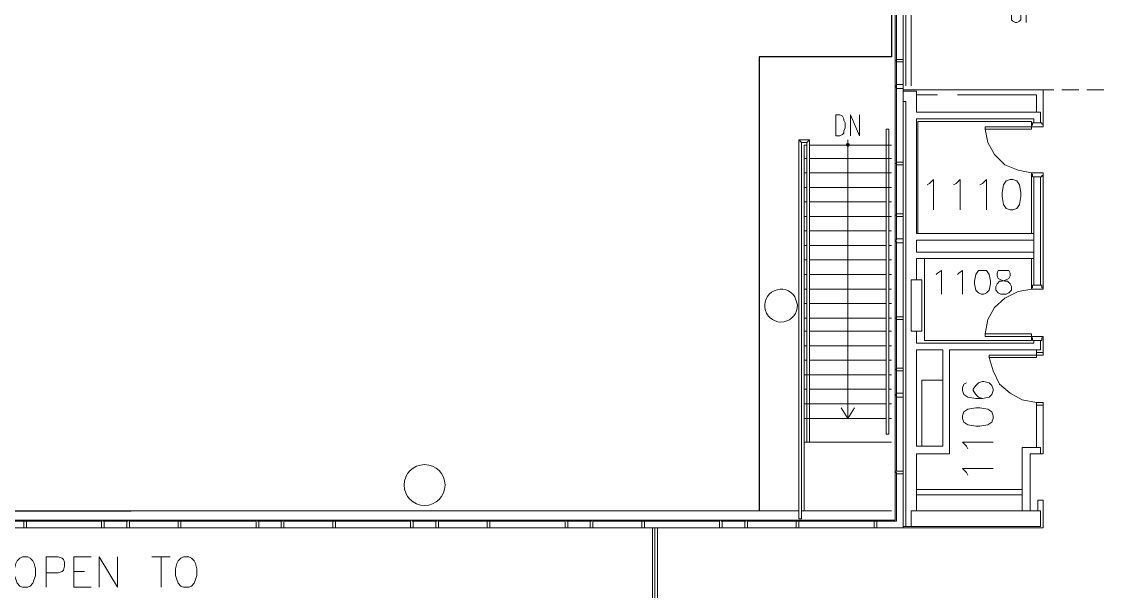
# Model space of a CAD drawing. Header units: metres. Extents: x 3 to 116, y 0 to 119.
# Drawn here: x 52.48 to 73.55, y 71.69 to 82.73 of the extents above; entities that cross this region are included whole.
import ezdxf

# ---------------------------------------------------------------- set-up
doc = ezdxf.new("R2010")
doc.units = ezdxf.units.M
doc.layers.add('Outside', color=7, linetype='Continuous')
doc.layers.add('PDF_Geometry', color=7, linetype='Continuous', transparency=0.8)

msp = doc.modelspace()

# ---------------------------------------------------------------- linework, layer by layer
at = {"layer": 'Outside'}
msp.add_lwpolyline([(100.096, 5.23), (100.096, 66.704), (97.823, 66.679), (97.823, 88.373), (89.611, 88.424), (89.611, 89.55), (74.594, 89.55), (74.594, 96.457), (76.18, 96.457), (76.18, 96.215), (77.024, 95.408), (78.61, 95.382), (79.48, 96.201), (79.48, 96.508), (81.552, 96.508), (81.552, 98.989), (90.404, 98.913, 0.249522), (91.658, 101.292), (94.011, 101.266), (94.037, 107.022), (92.092, 107.048), (92.092, 118.074), (69.324, 118.074), (69.324, 82.054)], format="xyb", dxfattribs=at)
msp.add_lwpolyline([(69.324, 82.054), (66.766, 82.054), (66.766, 73.254), (5.924, 73.217)], dxfattribs=at)
at = {"layer": 'PDF_Geometry', "lineweight": 5}
for points in [[(72.164, 73.254), (72.164, 73.458), (72.266, 73.458), (72.266, 72.921), (69.554, 72.921), (69.554, 94.845)], [(30.439, 73.074), (69.401, 73.074), (69.401, 91.954)], [(69.605, 88.91), (69.605, 88.987), (69.605, 81.491)], [(69.426, 78.498), (69.426, 78.984), (69.426, 85.968), (69.426, 87.452)], [(69.912, 83.026), (69.708, 83.026), (69.708, 81.491)], [(71.652, 83.128), (71.652, 82.77), (71.678, 82.745), (71.729, 82.719), (71.754, 82.719), (71.806, 82.745), (71.831, 82.77), (71.831, 83.128), (71.933, 83.128), (71.933, 82.719)], [(72.266, 80.749), (72.266, 81.414), (69.554, 81.414)], [(72.215, 80.775), (72.215, 80.979), (69.81, 80.979), (69.81, 81.389), (69.554, 81.389)], [(72.471, 81.414), (72.266, 81.414)], [(72.957, 81.414), (72.624, 81.414)], [(73.443, 81.414), (73.11, 81.414)], [(69.554, 81.184), (69.605, 81.184), (69.605, 72.947)], [(69.81, 81.312), (70.219, 81.312)], [(70.603, 81.312), (72.138, 81.312), (72.138, 80.979)], [(68.531, 80.519), (68.531, 80.928), (68.71, 80.519), (68.71, 80.928)], [(72.087, 80.775), (72.087, 80.852), (69.81, 80.852), (69.81, 78.626), (72.087, 78.626), (72.087, 78.498), (69.81, 78.498), (69.81, 78.268), (72.087, 78.268), (72.087, 78.14), (69.81, 78.14), (69.81, 77.73), (69.708, 77.73), (69.708, 76.733), (69.81, 76.733), (69.81, 76.503), (72.087, 76.503), (72.087, 76.554)], [(72.061, 80.724), (72.061, 80.775), (72.24, 80.775), (72.24, 80.749), (72.266, 80.749), (72.266, 80.698), (72.036, 80.698), (72.036, 80.724), (72.061, 80.724), (72.036, 80.724), (72.036, 80.8), (69.836, 80.8), (69.836, 78.626)], [(72.036, 79.803), (71.78, 79.854), (71.524, 79.956), (71.319, 80.161), (71.192, 80.391), (71.14, 80.647), (71.14, 80.698), (71.14, 80.647), (72.036, 80.647), (72.036, 80.698), (71.14, 80.698)], [(72.036, 80.698), (72.036, 80.647)], [(69.273, 80.647), (69.222, 80.647)], [(67.533, 80.442), (67.738, 80.442)], [(67.687, 80.391), (67.584, 80.391)], [(67.636, 73.254), (67.636, 80.34), (67.687, 80.34)], [(67.636, 80.34), (67.687, 80.34), (67.636, 80.34)], [(67.738, 74.584), (67.738, 80.442), (67.687, 80.391), (67.687, 74.584)], [(69.324, 80.34), (69.273, 80.34), (69.324, 80.34), (67.738, 80.34), (69.222, 80.34)], [(68.505, 80.365), (68.505, 80.34), (68.505, 80.365), (68.454, 80.365), (68.454, 80.34), (68.48, 80.314), (68.505, 80.34), (68.48, 80.34), (68.505, 80.34), (68.505, 80.365), (68.48, 80.34), (68.48, 80.365), (68.48, 80.34), (68.454, 80.365), (68.454, 80.34), (68.48, 80.34), (68.48, 80.442), (68.48, 75.044)], [(67.687, 80.084), (67.636, 80.084), (67.687, 80.084)], [(69.273, 80.084), (69.324, 80.084), (67.738, 80.084)], [(67.687, 79.803), (67.636, 79.803), (67.687, 79.803)], [(69.273, 79.803), (69.324, 79.803), (67.738, 79.803)], [(70.066, 79.598), (70.015, 79.572), (70.066, 79.598), (70.143, 79.675), (70.143, 79.086)], [(70.526, 79.572), (70.578, 79.598), (70.654, 79.675), (70.654, 79.086)], [(71.038, 79.572), (71.089, 79.598), (71.166, 79.675), (71.166, 79.086)], [(71.55, 79.649), (71.626, 79.675), (71.55, 79.649), (71.499, 79.572), (71.473, 79.419), (71.473, 79.342), (71.499, 79.189), (71.55, 79.112), (71.626, 79.086), (71.678, 79.086), (71.754, 79.112), (71.806, 79.189), (71.831, 79.342), (71.831, 79.419), (71.806, 79.572), (71.754, 79.649), (71.678, 79.675), (71.626, 79.675)], [(72.036, 78.626), (72.036, 79.777)], [(72.266, 77.577), (72.266, 79.752), (72.215, 79.726), (72.087, 79.726), (72.087, 77.628), (72.215, 77.628), (72.215, 79.726)], [(67.636, 79.521), (67.687, 79.521), (67.636, 79.521)], [(69.273, 79.521), (69.324, 79.521), (67.738, 79.521)], [(67.636, 79.24), (67.687, 79.24), (67.636, 79.24)], [(67.738, 79.24), (69.222, 79.24)], [(69.273, 79.24), (69.324, 79.24)], [(67.636, 78.958), (67.687, 78.958), (67.636, 78.958)], [(69.273, 78.958), (69.324, 78.958), (67.738, 78.958)], [(67.687, 78.677), (67.636, 78.677), (67.687, 78.677)], [(69.222, 78.677), (67.738, 78.677)], [(69.273, 78.677), (69.324, 78.677)], [(67.687, 78.396), (67.636, 78.396), (67.687, 78.396)], [(67.738, 78.396), (69.222, 78.396)], [(69.273, 78.396), (69.324, 78.396)], [(69.426, 74.021), (69.426, 76.989), (69.426, 78.472)], [(67.687, 78.114), (67.636, 78.114), (67.687, 78.114)], [(69.222, 78.114), (67.738, 78.114)], [(69.273, 78.114), (69.324, 78.114)], [(72.061, 76.605), (72.061, 76.554), (72.24, 76.554), (72.24, 76.605), (72.266, 76.605), (72.266, 76.63), (72.036, 76.63), (72.036, 76.605), (72.061, 76.605), (72.036, 76.605), (72.036, 76.554), (69.964, 76.554), (69.964, 78.14)], [(72.036, 77.577), (72.036, 78.14)], [(67.687, 77.833), (67.636, 77.833), (67.687, 77.833)], [(67.738, 77.833), (69.222, 77.833)], [(69.273, 77.833), (69.324, 77.833)], [(70.219, 77.858), (70.194, 77.833), (70.219, 77.858), (70.296, 77.91), (70.296, 77.449)], [(70.603, 77.833), (70.629, 77.858), (70.705, 77.91), (70.705, 77.449)], [(71.012, 77.91), (71.064, 77.91), (71.012, 77.91), (70.961, 77.833), (70.936, 77.705), (70.936, 77.654), (70.961, 77.526), (71.012, 77.475), (71.064, 77.449), (71.115, 77.449), (71.166, 77.475), (71.217, 77.526), (71.243, 77.654), (71.243, 77.705), (71.217, 77.833), (71.166, 77.91), (71.064, 77.91)], [(71.396, 77.91), (71.447, 77.91), (71.396, 77.91), (71.371, 77.858), (71.371, 77.807), (71.396, 77.756), (71.447, 77.73), (71.524, 77.705), (71.575, 77.705), (71.626, 77.654), (71.652, 77.603), (71.652, 77.526), (71.601, 77.475), (71.55, 77.449), (71.447, 77.449), (71.396, 77.475), (71.345, 77.526), (71.345, 77.603), (71.371, 77.654), (71.422, 77.705), (71.473, 77.705), (71.55, 77.73), (71.601, 77.756), (71.626, 77.807), (71.626, 77.858), (71.601, 77.91), (71.447, 77.91)], [(67.687, 77.551), (67.636, 77.551), (67.687, 77.551)], [(69.222, 77.551), (67.738, 77.551)], [(69.273, 77.551), (69.324, 77.551)], [(72.036, 77.551), (71.78, 77.5), (71.524, 77.372), (71.319, 77.193), (71.192, 76.963), (71.14, 76.682), (71.14, 76.63), (71.14, 76.682), (72.036, 76.682), (72.036, 76.63), (71.14, 76.63)], [(67.687, 77.27), (67.636, 77.27), (67.687, 77.27)], [(67.738, 77.27), (69.222, 77.27)], [(69.273, 77.27), (69.324, 77.27)], [(67.687, 76.989), (67.636, 76.989), (67.687, 76.989)], [(69.222, 76.989), (67.738, 76.989)], [(69.273, 76.989), (69.324, 76.989)], [(67.687, 76.733), (67.636, 76.733), (67.687, 76.733)], [(67.738, 76.733), (69.222, 76.733)], [(69.273, 76.733), (69.324, 76.733)], [(72.215, 76.554), (72.215, 76.375), (70.45, 76.375), (70.45, 74.354), (69.81, 74.354), (69.81, 73.254)], [(72.036, 76.63), (72.036, 76.682)], [(72.266, 76.323), (72.138, 76.323), (72.138, 76.272), (72.266, 76.272), (72.266, 76.605)], [(67.687, 76.451), (67.636, 76.451), (67.687, 76.451)], [(69.222, 76.451), (67.738, 76.451)], [(69.273, 76.451), (69.324, 76.451)], [(72.138, 74.482), (72.138, 75.351), (71.857, 75.402), (71.626, 75.53), (71.422, 75.709), (71.294, 75.965), (71.217, 76.221), (71.217, 76.272), (71.217, 76.221), (72.138, 76.221), (72.138, 76.272), (71.217, 76.272)], [(72.138, 76.375), (72.138, 76.272), (72.138, 76.221)], [(67.687, 76.17), (67.636, 76.17), (67.687, 76.17)], [(67.738, 76.17), (69.222, 76.17)], [(69.273, 76.17), (69.324, 76.17)], [(69.222, 75.889), (67.636, 75.889)], [(69.273, 75.889), (69.324, 75.889)], [(69.554, 75.94), (69.554, 75.786)], [(69.912, 75.786), (69.912, 74.507)], [(70.731, 75.709), (70.782, 75.735), (70.731, 75.709), (70.705, 75.633), (70.705, 75.582), (70.731, 75.505), (70.808, 75.454), (70.961, 75.428), (71.089, 75.428), (71.217, 75.454), (71.268, 75.505), (71.294, 75.582), (71.294, 75.607), (71.268, 75.684), (71.217, 75.735), (71.115, 75.761), (71.089, 75.761), (71.012, 75.735), (70.961, 75.684), (70.91, 75.607), (70.91, 75.582), (70.961, 75.505), (71.012, 75.454), (71.089, 75.428)], [(67.687, 75.607), (67.636, 75.607)], [(67.738, 75.607), (69.222, 75.607)], [(69.273, 75.607), (69.324, 75.607)], [(69.222, 75.326), (67.636, 75.326)], [(68.352, 75.249), (68.48, 75.044), (68.608, 75.249)], [(69.273, 75.326), (69.324, 75.326)], [(70.731, 74.968), (70.705, 75.044), (70.731, 74.968), (70.808, 74.916), (70.961, 74.891), (71.038, 74.891), (71.192, 74.916), (71.268, 74.968), (71.294, 75.044), (71.294, 75.096), (71.268, 75.172), (71.192, 75.223), (71.038, 75.249), (70.961, 75.249), (70.808, 75.223), (70.731, 75.172), (70.705, 75.096), (70.705, 75.044)], [(72.01, 73.254), (72.01, 74.354), (72.266, 74.354), (72.266, 75.351), (72.138, 75.351), (72.138, 75.3), (72.266, 75.3)], [(69.222, 75.044), (67.636, 75.044)], [(69.273, 75.044), (69.324, 75.044)], [(67.636, 74.584), (69.324, 74.584)], [(70.808, 74.456), (70.782, 74.507), (70.705, 74.584), (71.294, 74.584)], [(71.857, 73.254), (71.857, 74.482), (72.215, 74.482), (72.215, 74.354)], [(72.01, 74.354), (72.01, 74.302)], [(69.017, 73.049), (69.426, 73.049), (69.426, 73.995), (69.426, 73.97), (69.426, 73.995), (69.401, 73.995), (69.401, 74.021), (69.554, 74.021), (69.554, 73.97), (69.426, 73.97)], [(70.782, 73.995), (70.808, 73.944), (70.782, 73.995), (70.705, 74.072), (71.294, 74.072)], [(69.81, 73.561), (71.857, 73.561), (71.857, 73.663), (69.81, 73.663)], [(30.209, 73.254), (67.533, 73.254)], [(69.324, 73.254), (67.584, 73.254)], [(69.554, 72.921), (30.439, 72.921)], [(54.026, 73.049), (52.568, 73.049), (52.568, 72.921), (52.516, 72.921), (52.516, 73.049), (52.542, 73.049), (52.542, 73.074), (52.568, 73.074), (52.568, 73.049), (51.57, 73.049)], [(54.051, 73.049), (54.537, 73.049)], [(57.019, 73.049), (55.561, 73.049), (55.561, 72.921), (55.51, 72.921), (55.51, 73.049), (55.535, 73.049), (55.535, 73.074), (55.561, 73.074), (55.561, 73.049), (54.563, 73.049)], [(57.044, 73.049), (57.531, 73.049)], [(60.012, 73.049), (58.554, 73.049), (58.554, 72.921), (58.503, 72.921), (58.503, 73.049), (58.528, 73.049), (58.528, 73.074), (58.554, 73.074), (58.554, 73.049), (57.556, 73.049)], [(60.038, 73.049), (60.524, 73.049)], [(63.005, 73.049), (61.547, 73.049), (61.547, 72.921), (61.496, 72.921), (61.496, 73.049), (61.521, 73.049), (61.521, 73.074), (61.547, 73.074), (61.547, 73.049), (60.549, 73.049)], [(63.031, 73.049), (63.517, 73.049)], [(65.998, 73.049), (64.54, 73.049), (64.54, 72.921), (64.489, 72.921), (64.489, 73.049), (64.515, 73.049), (64.515, 73.074), (64.54, 73.074), (64.54, 73.049), (63.542, 73.049)], [(64.694, 70.465), (64.694, 72.921), (64.694, 70.465), (64.796, 70.465), (64.796, 72.921), (64.745, 72.921), (64.745, 70.465), (64.745, 72.921), (64.796, 72.921), (64.796, 70.465)], [(66.024, 73.049), (66.51, 73.049)], [(69.043, 73.049), (69.043, 72.921), (68.991, 72.921), (68.991, 73.074), (69.017, 73.074), (69.017, 73.049), (69.043, 73.049), (67.533, 73.049), (67.533, 72.921), (67.482, 72.921), (67.482, 73.049), (67.508, 73.049), (67.508, 73.074), (67.533, 73.074), (67.533, 73.049), (66.536, 73.049)], [(69.708, 72.947), (69.554, 72.947)], [(52.44, 72.333), (52.491, 72.358), (52.44, 72.333), (52.388, 72.281), (52.363, 72.23), (52.337, 72.128), (52.337, 72), (52.388, 71.847), (52.44, 71.795), (52.491, 71.77), (52.593, 71.77), (52.644, 71.795), (52.695, 71.847), (52.747, 72), (52.747, 72.128), (52.721, 72.23), (52.695, 72.281), (52.644, 72.333), (52.593, 72.358), (52.491, 72.358)], [(52.951, 72.051), (53.182, 72.051), (53.258, 72.077), (53.284, 72.102), (53.309, 72.179), (53.309, 72.256), (53.284, 72.307), (53.258, 72.333), (53.182, 72.358), (52.951, 72.358), (52.951, 71.77)], [(53.821, 71.77), (53.489, 71.77), (53.489, 72.358), (53.821, 72.358)], [(53.975, 71.77), (53.975, 72.358), (54.333, 71.77), (54.333, 72.358)], [(54.998, 72.358), (55.356, 72.358)], [(55.177, 72.358), (55.177, 71.77)], [(55.561, 72.333), (55.612, 72.358), (55.561, 72.333), (55.51, 72.281), (55.484, 72.23), (55.458, 72.128), (55.458, 72), (55.484, 71.923), (55.51, 71.847), (55.561, 71.795), (55.612, 71.77), (55.714, 71.77), (55.765, 71.795), (55.817, 71.847), (55.842, 71.923), (55.868, 72), (55.868, 72.128), (55.842, 72.23), (55.817, 72.281), (55.765, 72.333), (55.714, 72.358), (55.612, 72.358)], [(53.693, 72.077), (53.489, 72.077)]]:
    msp.add_lwpolyline(points, dxfattribs=at)
for points in [[(66.766, 73.254), (66.766, 82.054), (69.324, 82.054), (66.766, 82.054)], [(69.426, 81.952), (69.554, 81.952), (69.554, 82.003), (69.426, 82.003), (69.426, 81.977), (69.401, 81.977), (69.426, 81.977)], [(69.426, 81.44), (69.554, 81.44), (69.554, 81.517), (69.426, 81.517), (69.426, 81.491), (69.401, 81.491), (69.401, 81.466), (69.426, 81.466)], [(68.25, 80.519), (68.326, 80.519), (68.377, 80.545), (68.403, 80.57), (68.403, 80.621), (68.429, 80.672), (68.429, 80.775), (68.403, 80.826), (68.403, 80.852), (68.377, 80.903), (68.326, 80.928), (68.25, 80.928)], [(69.222, 74.737), (69.222, 80.647), (69.273, 80.647), (69.273, 74.737)], [(67.584, 73.1), (67.533, 73.1), (67.533, 80.442), (67.584, 80.391)], [(69.426, 79.956), (69.554, 79.956), (69.554, 80.007), (69.426, 80.007), (69.426, 79.982), (69.401, 79.982), (69.426, 79.982), (69.426, 79.956), (69.554, 79.956), (69.554, 80.007), (69.426, 80.007), (69.426, 79.982), (69.401, 79.982), (69.426, 79.982), (69.426, 79.956), (69.554, 79.956), (69.554, 80.007), (69.426, 80.007), (69.426, 79.982), (69.401, 79.982), (69.426, 79.982)], [(72.061, 79.777), (72.036, 79.777), (72.036, 79.803), (72.266, 79.803), (72.266, 79.752), (72.24, 79.752), (72.24, 79.726), (72.061, 79.726)], [(69.426, 78.958), (69.554, 78.958), (69.554, 79.01), (69.426, 79.01), (69.426, 78.984), (69.401, 78.984), (69.426, 78.984)], [(69.426, 78.447), (69.554, 78.447), (69.554, 78.524), (69.426, 78.524), (69.426, 78.498), (69.401, 78.498), (69.401, 78.472), (69.426, 78.472)], [(69.708, 76.733), (69.708, 77.73), (69.912, 77.73), (69.912, 76.733)], [(72.061, 77.577), (72.036, 77.577), (72.036, 77.551), (72.266, 77.551), (72.266, 77.577), (72.24, 77.577), (72.24, 77.628), (72.061, 77.628)], [(69.426, 76.963), (69.554, 76.963), (69.554, 77.014), (69.426, 77.014), (69.426, 76.989), (69.401, 76.989), (69.426, 76.989), (69.426, 76.963), (69.554, 76.963), (69.554, 77.014), (69.426, 77.014), (69.426, 76.989), (69.401, 76.989), (69.426, 76.989), (69.426, 76.963), (69.554, 76.963), (69.554, 77.014), (69.426, 77.014), (69.426, 76.989), (69.401, 76.989), (69.426, 76.989)], [(70.322, 76.375), (70.322, 74.507), (69.81, 74.507), (69.81, 76.375)], [(69.426, 75.965), (69.554, 75.965), (69.554, 76.016), (69.426, 76.016), (69.426, 75.991), (69.401, 75.991), (69.426, 75.991)], [(69.912, 74.507), (69.912, 75.786), (70.322, 75.786), (70.322, 74.507)], [(69.426, 75.454), (69.554, 75.454), (69.554, 75.53), (69.426, 75.53), (69.426, 75.505), (69.401, 75.505), (69.401, 75.479), (69.426, 75.479)], [(72.215, 73.254), (69.708, 73.254), (69.708, 72.947), (72.215, 72.947)], [(54.077, 73.049), (54.077, 72.921), (54.026, 72.921), (54.026, 73.074), (54.051, 73.074), (54.051, 73.049)], [(54.563, 73.049), (54.563, 72.921), (54.512, 72.921), (54.512, 73.049), (54.537, 73.049), (54.537, 73.074), (54.563, 73.074)], [(57.07, 73.049), (57.07, 72.921), (57.019, 72.921), (57.019, 73.074), (57.044, 73.074), (57.044, 73.049)], [(57.556, 73.049), (57.556, 72.921), (57.505, 72.921), (57.505, 73.049), (57.531, 73.049), (57.531, 73.074), (57.556, 73.074)], [(60.063, 73.049), (60.063, 72.921), (60.012, 72.921), (60.012, 73.074), (60.038, 73.074), (60.038, 73.049)], [(60.549, 73.049), (60.549, 72.921), (60.498, 72.921), (60.498, 73.049), (60.524, 73.049), (60.524, 73.074), (60.549, 73.074)], [(63.056, 73.049), (63.056, 72.921), (63.005, 72.921), (63.005, 73.074), (63.031, 73.074), (63.031, 73.049)], [(63.542, 73.049), (63.542, 72.921), (63.491, 72.921), (63.491, 73.049), (63.517, 73.049), (63.517, 73.074), (63.542, 73.074)], [(66.049, 73.049), (66.049, 72.921), (65.998, 72.921), (65.998, 73.074), (66.024, 73.074), (66.024, 73.049)], [(66.536, 73.049), (66.536, 72.921), (66.484, 72.921), (66.484, 73.049), (66.51, 73.049), (66.51, 73.074), (66.536, 73.074)]]:
    msp.add_lwpolyline(points, close=True, dxfattribs=at)
msp.add_lwpolyline([(67.505, 77.244, -7.752345), (67.457, 77.398), (67.505, 77.244)], format="xyb", dxfattribs=at)
msp.add_circle((60.282, 73.752), 0.396, dxfattribs=at)

doc.saveas('drawing.dxf')
